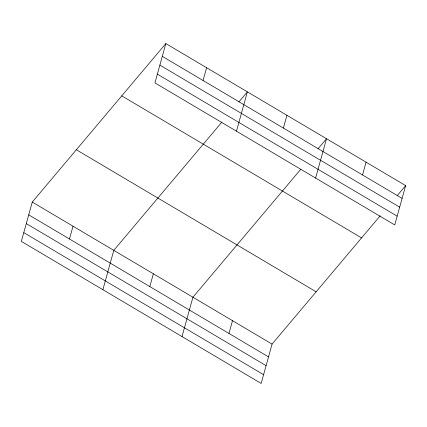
<?xml version="1.0" encoding="UTF-8"?>
<svg xmlns="http://www.w3.org/2000/svg" width="427" height="427" viewBox="0 0 427 427"><rect width="100%" height="100%" fill="white"/><g stroke="black" fill="none" stroke-linecap="round" stroke-linejoin="round"><path stroke-width="0.64" d="M165.841 43.565L154.937 82.897L394.74 224.938L405.65 185.606L165.841 43.565L32.26 202.062L21.35 241.394L261.159 383.435L272.063 344.103L380.217 215.784M69.478 238.997L73.028 226.209M102.886 289.687L113.79 250.355L221.944 122.031M203.065 80.5L206.609 67.712M149.813 286.581L153.362 273.792M236.467 131.19L247.377 91.858L238.901 101.92M182.019 336.561L192.929 297.229L300.656 169.412M283.4 128.084L286.944 115.295M228.952 333.455L232.496 320.666M315.606 178.064L326.516 138.732L318.035 148.793M362.534 174.958L366.083 162.169M397.174 195.667L405.65 185.606M162.297 56.353L402.101 198.4M159.869 65.112L399.672 207.159M157.366 74.138L397.169 216.179M121.759 95.867L361.568 237.908M76.342 149.754L316.145 291.801M32.26 202.062L272.063 344.103M28.71 214.85L268.519 356.892M26.282 223.609L266.09 365.651M23.779 232.635L263.587 374.676"/></g></svg>
